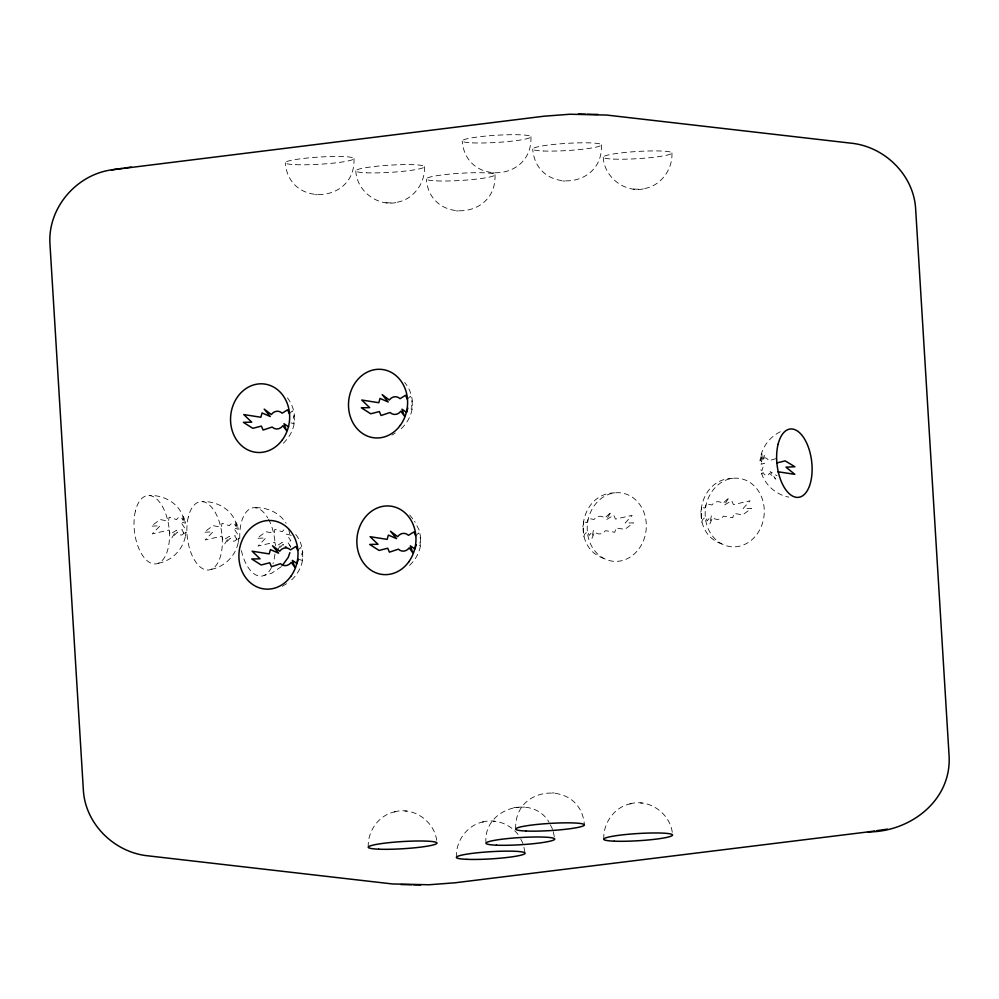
<?xml version="1.0" encoding="UTF-8"?>
<svg xmlns="http://www.w3.org/2000/svg" width="999" height="999" viewBox="0 0 999 999"><rect width="100%" height="100%" fill="white"/><g stroke="black" fill="none" stroke-linecap="round" stroke-linejoin="round"><path stroke-width="0.75" stroke-dasharray="5 3.75" d="M353.996 158.516C356.081 203.359 288.773 208.117 285.289 162.775M368.269 847.289C367.307 830.881 379.495 814.135 396.041 811.638M424.488 166.621C425.449 183.029 413.261 199.775 396.715 202.285M494.992 174.738C497.077 219.58 429.77 224.338 426.286 178.996M456.393 857.429C455.432 841.021 467.619 824.275 484.153 821.765M530.919 136.713C533.016 181.568 465.696 186.313 462.225 140.984M486.051 843.281C482.33 809.377 531.83 792.994 549.1 822.214M515.709 829.12C513.611 784.277 580.918 779.52 584.403 824.862M601.41 144.83C603.508 189.673 536.201 194.43 532.717 149.088M603.833 839.26C602.872 822.864 615.059 806.118 631.593 803.608M671.915 152.934C672.876 169.343 660.689 186.089 644.143 188.599M158.329 563.274C171.828 560.789 182.979 549.525 185.439 536.013L183.841 532.854A8.904 4.495 83 0 1 177.385 532.117L171.791 537.962L176.548 530.207L170.18 534.265L169.043 530.044L152.223 533.891L160.14 525.749L151.236 526.173L160.177 519.542L168.506 521.203L169.131 517.182L176.623 519.617A8.904 4.495 83 0 1 183.079 520.354L182.78 515.234L184.39 518.931L183.916 522.265C182.954 505.694 165.185 494.655 149.663 495.579M211.201 569.355C224.7 566.87 235.851 555.606 238.311 542.107L236.713 538.948A8.904 4.495 83 0 1 230.257 538.199L224.663 544.043L229.42 536.288L223.052 540.347L221.915 536.126L205.095 539.972L213.012 531.83L204.108 532.255L213.049 525.624L221.378 527.285L222.003 523.264L229.495 525.699A8.904 4.495 83 0 1 235.951 526.436L235.652 521.316L237.275 525.024L236.788 528.359C235.826 511.775 218.057 500.736 202.535 501.66M185.439 536.013L186.064 532.005L185.015 534.815L181.756 529.682L185.065 528.608L180.769 521.965L185.527 523.164L184.39 518.931M238.311 542.107L238.948 538.086L237.899 540.896L234.628 535.764L237.937 534.69L233.641 528.046L238.399 529.245L237.275 525.024M780.394 431.73C769.068 437.225 761.088 448.326 760.052 460.914L761.101 458.104L764.422 455.631L761.063 464.31L764.372 463.236L761.875 470.604L760.601 469.755C763.411 483.616 774.999 494.405 788.76 497.115M277.547 550.124L282.305 542.37L275.924 546.428L274.787 542.207L257.967 546.053L265.884 537.912L256.98 538.336L265.921 531.705L274.25 533.366L274.875 529.345L282.367 531.78A8.904 4.495 83 0 1 285.439 529.557M761.725 473.976L763.049 472.564A8.904 4.495 83 0 0 769.505 473.301L775.811 479.108L770.117 471.553L776.997 475.736M280.344 547.202L283.142 544.28A8.904 4.495 83 0 0 284.166 545.804M289.335 413.736L292.32 410.864C298.164 423.077 290.634 437.762 280.657 445.517M407.28 399.213L410.277 396.328C415.959 408.104 408.991 422.502 399.463 430.219M297.69 550.399L300.674 547.514C306.368 559.303 299.4 573.688 289.872 581.406M415.646 535.864L418.631 532.991C424.475 545.204 416.933 559.89 406.955 567.632M281.443 566.595L271.478 573.351L264.073 575.436M391.933 435.127L395.267 433.054M282.342 586.313L287.899 582.854M775.948 458.653L768.743 460.801A8.904 4.495 83 0 0 762.287 460.052L761.875 453.521L761.675 461.8L760.689 456.893M355.794 170.891C356.768 191.533 378.534 207.667 398.539 202.023M603.221 157.205C604.195 177.847 625.961 193.981 645.966 188.336M614.685 492.882C579.657 493.044 570.529 547.39 603.833 558.441M732.629 478.346C697.602 478.509 688.473 532.854 721.79 543.918M394.218 811.887C414.223 806.243 435.989 822.377 436.963 843.019M513.811 807.617L524.575 807.105M482.342 822.027C496.266 818.318 511.438 824.537 519.443 836.363M629.782 803.87C649.787 798.213 671.54 814.347 672.527 835.002M492.395 172.889L494.255 172.927M562.899 181.006L564.76 181.031M633.391 189.111L639.66 189.236M315.472 194.693L317.332 194.718M385.964 202.797L392.232 202.922M456.468 210.914L458.329 210.939M552.36 792.919L554.233 792.944M640.484 803.059L642.345 803.084M404.92 811.076L406.793 811.113M493.044 821.215L494.905 821.253M255.407 507.742C267.332 507.167 279.795 512.974 286.114 523.276M290.946 422.839L294.043 423.788L293.419 417.02L294.455 416.034C293.843 408.116 290.397 400.749 285.027 394.967M299.3 559.502L302.41 560.451L301.773 553.683L302.809 552.684C302.123 545.766 299.725 538.936 295.03 533.716M411.039 408.841L412 409.265L411.363 402.497L412.4 401.498C411.713 394.58 409.328 387.737 404.62 382.517M419.393 545.491L420.354 545.916L419.717 539.148L420.754 538.149L419.418 530.606L414.635 521.278M291.271 535.327L286.513 534.128L290.809 540.771L287.5 541.845L290.771 546.977M409.69 514.997L413.811 520.229M289.585 545.029L290.659 547.127M550.412 824.887L553.034 830.244M520.754 839.048L523.376 844.392M553.321 831.705L554.745 839.01M523.951 847.314L525.087 853.158M288.748 528.808L289.66 534.44M271.441 567.507A34.416 17.37 83 0 1 241.009 548.801M239.797 538.399A34.416 17.37 83 0 1 248.751 509.615A34.416 17.37 83 0 1 267.744 517.882M268.481 519.193A34.416 17.37 83 0 1 275.125 543.943M274.937 554.108A34.416 17.37 83 0 1 272.989 563.623M583.778 521.84L582.417 529.17L583.453 528.171L583.753 536.725L584.552 534.34L587.537 531.456L589.26 535.402L593.406 530.319L591.82 538.648L594.73 532.005A8.904 7.63 -83.4 0 0 605.519 530.669L614.797 532.255L616.021 527.947L624.825 529.383L633.491 522.877L625.162 523.039L632.155 515.334L615.471 519.105L613.748 515.172L606.081 519.842L611.188 511.925L604.757 518.169A8.904 7.63 -83.4 0 0 593.968 519.492L588.211 518.319L587 522.614L583.778 521.84M701.735 507.305L700.374 514.647L701.41 513.648L701.71 522.19L702.497 519.805L705.481 516.933L707.205 520.866L711.363 515.784L709.765 524.113L712.687 517.47A8.904 7.63 -83.4 0 0 723.476 516.133L732.754 517.719L733.965 513.424L742.781 514.847L751.448 508.354L743.106 508.503L750.112 500.799L733.428 504.582L731.705 500.636L724.038 505.319L729.145 497.39L722.714 503.633A8.904 7.63 -83.4 0 0 711.912 504.97L706.168 503.783L704.944 508.091L701.735 507.305M295.716 164.673A34.416 3.596 -3.5 0 0 352.959 159.515A34.416 3.596 -3.5 0 0 310.252 157.742A34.416 3.596 -3.5 0 0 295.716 164.673M436.713 180.894A34.416 3.596 -3.5 0 0 493.956 175.724A34.416 3.596 -3.5 0 0 451.248 173.963A34.416 3.596 -3.5 0 0 436.713 180.894M366.221 172.79A34.416 3.596 -3.5 0 0 423.451 167.62A34.416 3.596 -3.5 0 0 380.744 165.859A34.416 3.596 -3.5 0 0 366.221 172.79M472.652 142.882A34.416 3.596 -3.5 0 0 529.882 137.712A34.416 3.596 -3.5 0 0 487.175 135.951A34.416 3.596 -3.5 0 0 472.652 142.882M543.144 150.986A34.416 3.596 -3.5 0 0 600.387 145.817A34.416 3.596 -3.5 0 0 557.679 144.056A34.416 3.596 -3.5 0 0 543.144 150.986M613.648 159.103A34.416 3.596 -3.5 0 0 670.878 153.933A34.416 3.596 -3.5 0 0 628.171 152.173A34.416 3.596 -3.5 0 0 613.648 159.103M135.439 510.914A34.416 17.37 83 0 0 153.834 563.911A34.416 17.37 83 0 0 165.971 514.423A34.416 17.37 83 0 0 135.439 510.914M188.312 516.995A34.416 17.37 83 0 0 206.718 569.992A34.416 17.37 83 0 0 218.843 520.504A34.416 17.37 83 0 0 188.312 516.995M639.098 548.626A34.416 29.495 -83.4 0 0 622.377 493.106A34.416 29.495 -83.4 0 0 588.823 539.398A34.416 29.495 -83.4 0 0 639.098 548.626M757.055 534.103A34.416 29.495 -83.4 0 0 740.334 478.571A34.416 29.495 -83.4 0 0 706.78 524.862A34.416 29.495 -83.4 0 0 757.055 534.103"/><path stroke-width="1.5" d="M297.415 562.112L298.239 559.24M407.829 408.054L406.605 412.35L401.96 409.19L404.483 416.183L400.849 411.176A8.904 7.63 -83.4 0 1 390.06 412.5L381.069 415.497L379.345 411.563L370.754 413.798L361.326 407.792L369.667 407.629L361.725 400.025L378.808 402.722L380.02 398.414L388.199 401.985L382.155 394.593L389.298 400A8.904 7.63 -83.4 0 1 400.087 398.676L405.557 395.267L407.28 399.213M415.372 547.577L416.183 544.705M289.885 552.659L288.199 557.442L282.317 565.471M777.085 462.874L785.177 460.876L794.892 466.745L785.988 467.17L794.842 474.338L777.622 471.715M111.538 169.88C76.336 174.75 47.727 207.967 49.95 243.818L83.379 790.446C85.452 823.551 113.299 851.21 145.717 855.569L392.457 883.953L428.971 884.764L454.982 882.791L867.806 831.93C910.002 832.13 952.084 800.449 949.05 755.182L915.621 208.554C913.548 175.449 885.701 147.79 853.283 143.431L606.543 115.047L570.029 114.236L544.018 116.209L111.538 169.88L122.215 168.344M124.163 168.069L131.194 167.07M867.806 831.93L874.837 830.931M876.785 830.656L887.462 829.12M578.371 114.073L585.564 114.198M587.175 114.248L598.089 114.435M400.911 884.565L411.825 884.752M413.436 884.802L420.629 884.927M288.661 426.885L284.003 423.726L286.526 430.706L282.904 425.711A8.904 7.63 -83.4 0 1 272.115 427.035L263.112 430.032L261.388 426.098L252.809 428.334L243.381 422.327L251.711 422.165L243.781 414.56L260.851 417.245L262.075 412.949L270.242 416.508L264.198 409.128L271.341 414.535A8.904 7.63 -83.4 0 1 282.143 413.199L287.612 409.802L289.335 413.736M414.96 549.013L410.314 545.854L412.837 552.834L409.215 547.839A8.904 7.63 -83.4 0 1 398.414 549.163L389.423 552.16L387.699 548.214L379.108 550.449L369.68 544.443L378.022 544.293L370.092 536.688L387.162 539.373L388.386 535.077L396.553 538.636L390.509 531.243L397.652 536.663A8.904 7.63 -83.4 0 1 408.454 535.327L413.923 531.93L415.646 535.864M297.015 563.548L292.357 560.389L294.892 567.37L291.258 562.362A8.904 7.63 -83.4 0 1 280.469 563.698L271.478 566.683L269.755 562.749L261.164 564.984L251.736 558.978L260.065 558.816L252.135 551.211L269.206 553.908L270.429 549.612L278.609 553.171L272.552 545.779L279.708 551.186A8.904 7.63 -83.4 0 1 290.497 549.862L295.966 546.465L297.69 550.399M286.526 547.24A8.904 4.495 83 0 1 285.327 546.803M466.82 859.327A34.416 3.596 -3.5 0 0 524.05 854.157A34.416 3.596 -3.5 0 0 481.343 852.397A34.416 3.596 -3.5 0 0 466.82 859.327M614.26 841.17A34.416 3.596 -3.5 0 0 671.49 836.001A34.416 3.596 -3.5 0 0 628.783 834.227A34.416 3.596 -3.5 0 0 614.26 841.17M526.136 831.031A34.416 3.596 -3.5 0 0 583.366 825.861A34.416 3.596 -3.5 0 0 540.659 824.1A34.416 3.596 -3.5 0 0 526.136 831.031M496.478 845.179A34.416 3.596 -3.5 0 0 553.708 840.009A34.416 3.596 -3.5 0 0 511.001 838.248A34.416 3.596 -3.5 0 0 496.478 845.179M378.696 849.187A34.416 3.596 -3.5 0 0 435.926 844.018A34.416 3.596 -3.5 0 0 393.219 842.257A34.416 3.596 -3.5 0 0 378.696 849.187M408.741 561.875A34.416 29.495 -83.4 0 0 392.02 506.343A34.416 29.495 -83.4 0 0 358.466 552.634A34.416 29.495 -83.4 0 0 408.741 561.875M400.374 425.224A34.416 29.495 -83.4 0 0 383.666 369.692A34.416 29.495 -83.4 0 0 350.112 415.984A34.416 29.495 -83.4 0 0 400.374 425.224M290.784 576.411A34.416 29.495 -83.4 0 0 274.076 520.879A34.416 29.495 -83.4 0 0 240.522 567.17A34.416 29.495 -83.4 0 0 290.784 576.411M282.43 439.747A34.416 29.495 -83.4 0 0 265.709 384.215A34.416 29.495 -83.4 0 0 232.155 430.507A34.416 29.495 -83.4 0 0 282.43 439.747M778.071 444.33A34.416 17.37 83 0 0 796.465 497.34A34.416 17.37 83 0 0 808.591 447.839A34.416 17.37 83 0 0 778.071 444.33"/></g></svg>
